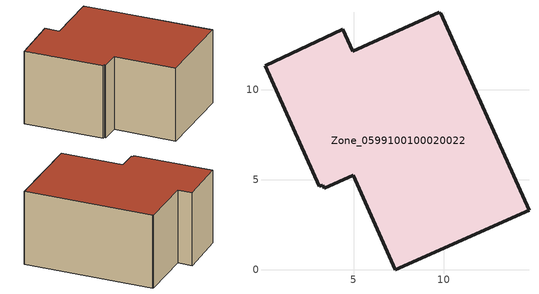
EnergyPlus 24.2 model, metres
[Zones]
Zone_0599100100020022
 floor ground (C_G): 4.39,13.39 4.94,12.15 9.76,14.32 9.79,14.25 9.84,14.27 14.75,3.31 7.32,0 4.97,5.26 3.35,4.54 3.28,4.7 3.09,4.63 0.07,11.34 z0
 wall outside (C_F): 7.32,0 14.75,3.31 9.84,14.27 9.79,14.25 9.76,14.32 4.94,12.15 4.39,13.39 0.07,11.34 3.09,4.63 3.28,4.7 3.35,4.54 4.97,5.26 7.32,0 z0:6.98
 roof outside (C_R): 0.07,11.34 3.09,4.63 3.28,4.7 3.35,4.54 4.97,5.26 7.32,0 14.75,3.31 9.84,14.27 9.79,14.25 9.76,14.32 4.94,12.15 4.39,13.39 z6.98
[BUILDING]
Pand.0599100100020022: North Axis=0; Terrain=City; Loads Convergence Tolerance Value=0.04; Temperature Convergence Tolerance Value=0.4; Solar Distribution=FullExterior; Maximum Number of Warmup Days=25; Minimum Number of Warmup Days=1
[Site:Location]
Rotterdam.The.Hague.AP_ZH_NLD Design_Conditions: Latitude=51.96; Longitude=4.45; Time Zone=1; Elevation=-4.5
[SITE:GROUNDTEMPERATURE:BUILDINGSURFACE]
18, 18, 18, 18, 18, 18, 18, 18, 18, 18, 18, 18
[MATERIAL] Thermal Absorptance=0.9; Solar Absorptance=0.7; Visible Absorptance=0.7
Name | Roughness | Thickness | Conductivity | Density | Specific Heat
G.D.2015-2018 | MediumSmooth | 0.15 | 0.0428571 | 540 | 1210
F.D.2015-2018 | Rough | 0.3 | 0.0666667 | 1920 | 840
R.D.2015-2018 | MediumRough | 0.2 | 0.0333333 | 1500 | 1000
[CONSTRUCTION]
C_G: G.D.2015-2018
C_F: F.D.2015-2018
C_R: R.D.2015-2018
[ZONE]
Zone_0599100100020022: Type=1; Multiplier=1; Ceiling Height=Autocalculate; Volume=Autocalculate; Floor Area=autocalculate; Part of Total Floor Area=Yes
[ZONEINFILTRATION:DESIGNFLOWRATE]
Infil_Zone_0599100100020022: Zone or ZoneList or Space or SpaceList=Zone_0599100100020022; Schedule=AlwaysOn; Design Flow Rate Calculation Method=Flow/Area; Flow Rate per Floor Area=0.0021; Constant Term Coefficient=1; Temperature Term Coefficient=0; Velocity Term Coefficient=0; Velocity Squared Term Coefficient=0
[HVACTEMPLATE:ZONE:IDEALLOADSAIRSYSTEM]
Zone_0599100100020022: Maximum Heating Supply Air Temperature=50; Minimum Cooling Supply Air Temperature=13; Maximum Heating Supply Air Humidity Ratio=0.0156; Minimum Cooling Supply Air Humidity Ratio=0.0077; Heating Limit=NoLimit; Cooling Limit=NoLimit; Dehumidification Control Type=ConstantSensibleHeatRatio; Cooling Sensible Heat Ratio=0.7; Dehumidification Setpoint=60; Humidification Control Type=None; Humidification Setpoint=30; Outdoor Air Method=None; Outdoor Air Flow Rate per Person=0.00944; Outdoor Air Flow Rate per Zone Floor Area=0; Outdoor Air Flow Rate per Zone=0; Demand Controlled Ventilation Type=None; Outdoor Air Economizer Type=NoEconomizer; Heat Recovery Type=None; Sensible Heat Recovery Effectiveness=0.7; Latent Heat Recovery Effectiveness=0.65
[ZONECONTROL:THERMOSTAT]
ThermostatControl_Zone_0599100100020022: Zone or ZoneList=Zone_0599100100020022; Control Type Schedule=DualSetpointControlType; Control 1=Thermostat_Zone_0599100100020022; Temperature Difference Between Cutout And Setpoint=0
[THERMOSTATSETPOINT:DUALSETPOINT]
Thermostat_Zone_0599100100020022: Heating Setpoint Temperature Schedule=HeatingSetpoint_Zone_0599100100020022; Cooling Setpoint Temperature Schedule=CoolingSetpoint_Zone_0599100100020022
[SCHEDULE:COMPACT]
HeatingSetpoint_Zone_0599100100020022: Through: 12/31, For: AllDays, Until: 24:00, 21
CoolingSetpoint_Zone_0599100100020022: Through: 12/31, For: AllDays, Until: 24:00, 24
DualSetpointControlType: Through: 12/31, For: AllDays, Until: 24:00, 4
AlwaysOn: Through: 12/31, For: AllDays, Until: 24:00, 1
